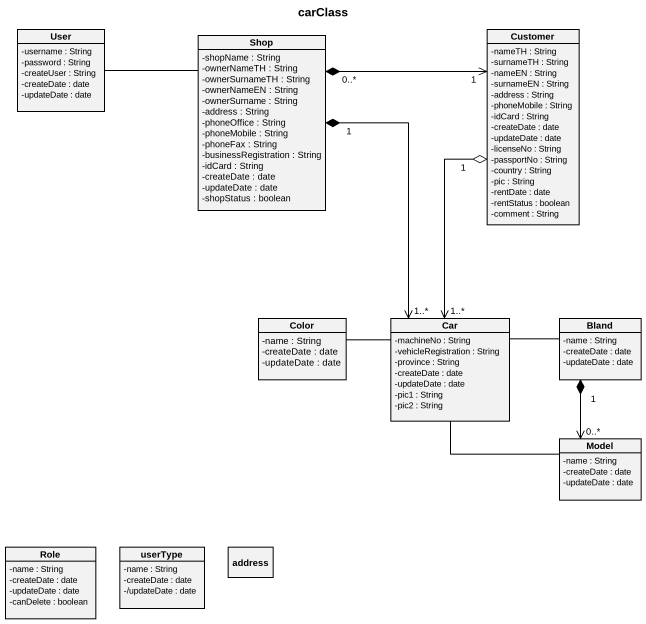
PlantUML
@startuml
title carClass
hide circle
hide empty members
skinparam classAttributeIconSize 0
class User {
  -username : String
  -password : String
  -createUser : String
  -createDate : date
  -updateDate : date
}
class Shop {
  -shopName : String
  -ownerNameTH : String
  -ownerSurnameTH : String
  -ownerNameEN : String
  -ownerSurname : String
  -address : String
  -phoneOffice : String
  -phoneMobile : String
  -phoneFax : String
  -businessRegistration : String
  -idCard : String
  -createDate : date
  -updateDate : date
  -shopStatus : boolean
}
class Customer {
  -nameTH : String
  -surnameTH : String
  -nameEN : String
  -surnameEN : String
  -address : String
  -phoneMobile : String
  -idCard : String
  -createDate : date
  -updateDate : date
  -licenseNo : String
  -passportNo : String
  -country : String
  -pic : String
  -rentDate : date
  -rentStatus : boolean
  -comment : String
}
class Color {
  -name : String
  -createDate : date
  -updateDate : date
}
class Car {
  -machineNo : String
  -vehicleRegistration : String
  -province : String
  -createDate : date
  -updateDate : date
  -pic1 : String
  -pic2 : String
}
class Bland {
  -name : String
  -createDate : date
  -updateDate : date
}
class Model {
  -name : String
  -createDate : date
  -updateDate : date
}
class Role {
  -name : String
  -createDate : date
  -updateDate : date
  -canDelete : boolean
}
class userType {
  -name : String
  -createDate : date
  -/updateDate : date
}
class address
User -right- Shop
Shop "0..*" *-right-> "1" Customer
Shop "1" *--> "1..*" Car
Customer "1" o--> "1..*" Car
Color -right- Car
Car -right- Bland
Bland "1" *--> "0..*" Model
Model -up- Car
@enduml
